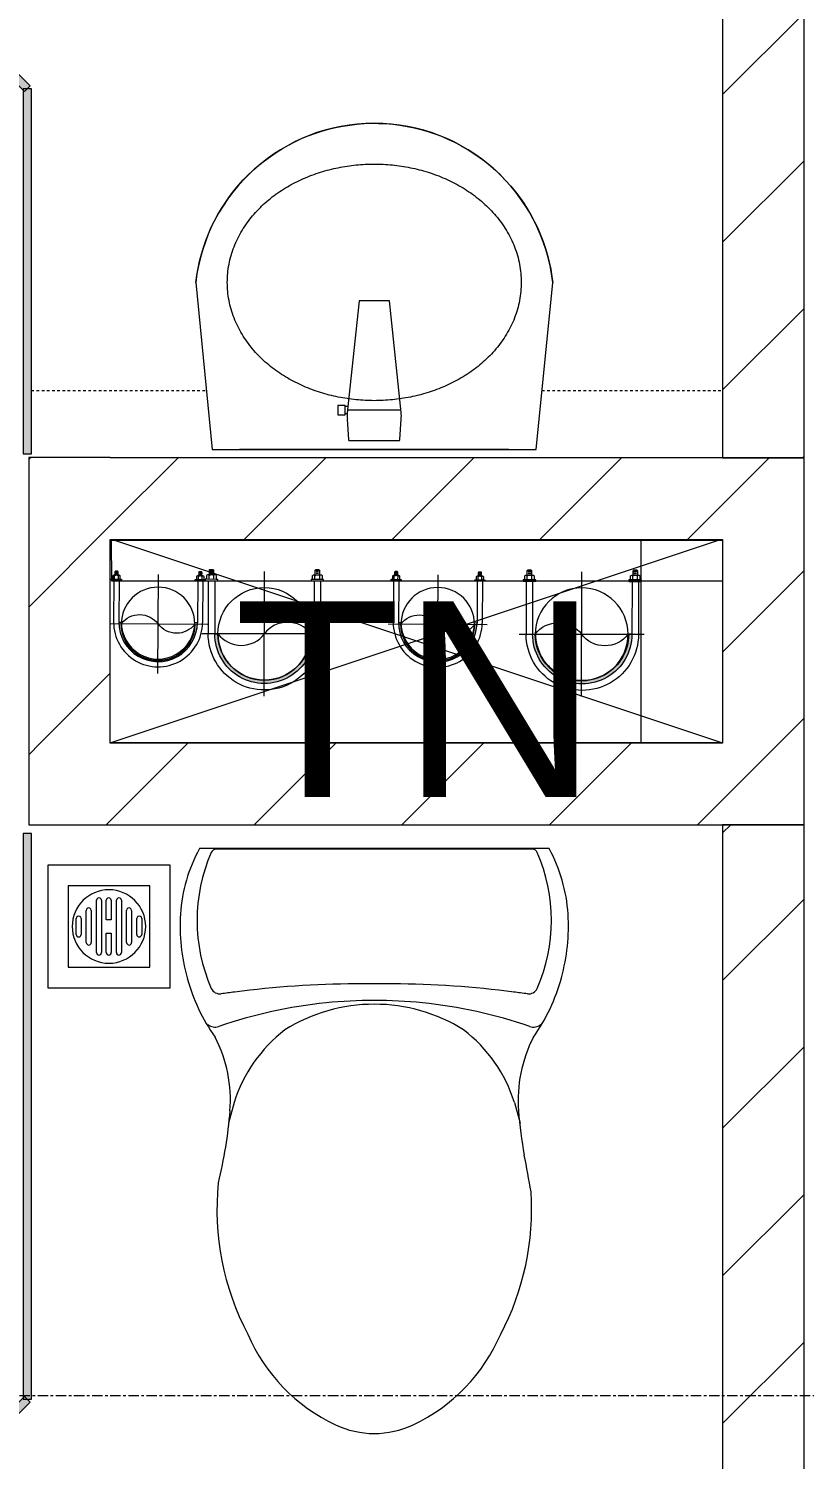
# Model space of a CAD drawing. Header units: millimetres. Extents: x 1591 to 240306, y -15958 to 82755.
# Drawn here: x 84304 to 85254, y 36959 to 38713 of the extents above; entities that cross this region are included whole.
import ezdxf

# ---------------------------------------------------------------- set-up
doc = ezdxf.new("R2010")
doc.units = ezdxf.units.MM
for name, pattern in [('Dash 1_8_', [6.35, 3.175, -3.175]), ('Grid Line', [22.225, 12.7, -3.175, 3.175, -3.175]), ('IMPORT-CENTER _2_', [40.64, 25.4, -5.08, 5.08, -5.08])]:
    doc.linetypes.add(name, pattern=pattern)
for name, color, linetype, lineweight in [('0-1', 7, 'Continuous', 5), ('0-2', 250, 'Continuous', 9), ('A-AREA', 32, 'Dash 1_8_', 9), ('A-FLOR-1', 250, 'Continuous', 9), ('A-GLAZ-CURT', 52, 'Continuous', 9), ('A-GLAZ-CURT-1', 254, 'Continuous', 9), ('A-GLAZ-CURT-2', 9, 'Continuous', 9), ('A-WALL-1', 253, 'Continuous', 18), ('A-WALL-3', 113, 'Continuous', 18), ('A-WALL-PATT-1', 10, 'Continuous', 9), ('A-WALL-PATT-2', 111, 'Continuous', 9), ('G-ANNO-TEXT-1', 7, 'Continuous', 9), ('G-IMPT-2', 8, 'IMPORT-CENTER _2_', 9), ('G-IMPT-3', 8, 'Continuous', 9), ('M-EQPM', 50, 'Continuous', 9), ('M-EQPM-1', 254, 'Continuous', 9), ('P-SANR-FIXT-1', 254, 'Continuous', 9), ('S-GRID-1', 1, 'Grid Line', 9)]:
    doc.layers.add(name, color=color, linetype=linetype, lineweight=lineweight)
doc.styles.add('Arial_8', font='arial_0.ttf', dxfattribs={"height": 240})
pattern_1 = [(45, (0, 0), (-90.50967, 90.50967), [])]
pattern_2 = [(45, (11001.35, 0), (-90.50967, 90.50967), [])]

# ---------------------------------------------------------------- blocks, each defined once
blk = doc.blocks.new('NCV_TKTC_KET CAU_rvt-1-TKCS_MB TẦNG 3-4')
at = {"layer": 'A-FLOR-1'}
for p, q in [((74052.6, 38086.9), (74052.6, 37837.4)), ((74052.6, 37837.4), (73402.6, 37837.4))]:
    blk.add_line(p, q, dxfattribs=at)
blk = doc.blocks.new('TOILET - TOILET-348229-TKCS_MB TẦNG 3-4')
at = {"layer": 'P-SANR-FIXT-1'}
for p, q in [((214.2, -19.1), (-214.2, -19.1)), ((194, -19.9), (-194, -19.9)), ((-171.7, -330.3), (-178.6, -355.5)), ((171.7, -330.3), (178.6, -355.5))]:
    blk.add_line(p, q, dxfattribs=at)
for centre, radius, start, end in [((-46.1, -111.1), 191.6, 151.2809, 176.4513), ((-9.8, -107.2), 207.3, 156.2862, 203.7138), ((-193.7, -26.4), 6.48, 92.3168, 156.2862), ((193.7, -26.4), 6.48, 23.7138, 87.6832), ((9.8, -107.2), 207.3, 336.2862, 23.7138), ((46.1, -111.1), 191.6, 3.5487, 28.7191), ((1.9, -114.1), 239.7, 176.4513, 195.2961), ((-1.9, -114.1), 239.7, 344.7039, 3.5487), ((-4, -115.7), 233.6, 195.2961, 215.2147), ((-189.1, -185.5), 11.7, 205.4105, 277.5788), ((-14.3, -1400.4), 1215.6, 90.3974, 97.407), ((0, -3462.8), 3278, 89.6026, 90.3974), ((14.3, -1400.4), 1215.6, 82.593, 89.6026), ((189.1, -185.5), 11.7, 262.4212, 334.5895), ((4, -115.7), 233.6, 324.7853, 344.7039), ((0.6, -792.1), 586.9, 95.8322, 108.9927), ((178.9, -2951.3), 2778.4, 97.2351, 97.5788), ((0, -416), 206.1, 90, 122.0732), ((0, -786.7), 581.5, 84.1678, 95.8322), ((0, -416), 206.1, 57.9268, 90), ((-0.6, -792.1), 586.9, 71.0073, 84.1678), ((-178.9, -2951.3), 2778.4, 82.4212, 82.7649), ((-195, -224.1), 13.8, 230.6724, 288.9927), ((-0.4, -384), 179.5, 127.4036, 162.5964), ((0.4, -384), 179.5, 17.4036, 52.5964), ((195, -224.1), 13.8, 251.0073, 309.3276), ((-343.5, -327.4), 167.3, 355.4559, 27.38), ((343.5, -327.4), 167.3, 152.62, 184.5441), ((-719.2, -297.5), 544.3, 346.0536, 355.4559), ((719.2, -297.5), 544.3, 184.5441, 190.2879), ((-1948.3, -805.1), 2171.2, 9.681, 10.8949), ((137.1, -461.2), 329.8, 174.3487, 207.6878), ((-137.1, -461.2), 329.8, 332.3122, 3.6835), ((45.1, -528.6), 217.6, 203.2216, 244.7718), ((-45.1, -528.6), 217.6, 295.2282, 336.7784), ((0, -624.4), 111.7, 244.7718, 295.2282)]:
    blk.add_arc(centre, radius, start, end, dxfattribs=at)
blk = doc.blocks.new('bonruatreo - Chậu rửa-V107-TKCS_MB TẦNG 3-4')
at = {"layer": 'P-SANR-FIXT-1'}
for p, q in [((-218.6, 205), (-198.4, 0)), ((198.4, 0), (218.6, 205)), ((-18.5, 182.5), (-32.2, 52.9)), ((18.5, 182.5), (-18.5, 182.5)), ((33, 45.4), (18.5, 182.5)), ((-35.6, 54.2), (-44.7, 54.2)), ((-44.7, 54.2), (-44.7, 42.8)), ((-35.6, 52.9), (-35.6, 54.2)), ((-32.2, 52.9), (-35.6, 52.9)), ((-35.6, 44.2), (-35.6, 52.9)), ((-32.2, 52.9), (-33.1, 44.2)), ((-44.7, 42.8), (-35.6, 42.8)), ((-35.6, 42.8), (-35.6, 44.2)), ((-35.6, 44.2), (-33.1, 44.2)), ((-33, 37.3), (-31.4, 12.2)), ((32.7, 48.5), (-32.7, 48.5)), ((31.4, 12.2), (33, 37.3)), ((-198.4, 0), (198.4, 0)), ((165, 0), (-165, 0)), ((-30.2, 11), (30.2, 11))]:
    blk.add_line(p, q, dxfattribs=at)
at = {"layer": 'P-SANR-FIXT-1', "flags": 128}
blk.add_lwpolyline([(-218.6, 205), (-217.4, 213.7), (-215.9, 222.4), (-214, 231), (-211.8, 239.5), (-209.3, 247.9), (-206.4, 256.2), (-203.2, 264.4), (-199.6, 272.5), (-195.8, 280.4), (-191.6, 288.1), (-187.1, 295.7), (-182.3, 303.1), (-177.3, 310.3), (-171.9, 317.3), (-166.3, 324.1), (-160.4, 330.6), (-154.2, 336.9), (-147.8, 342.9), (-141.2, 348.7), (-134.3, 354.2), (-127.3, 359.4), (-120, 364.4), (-112.5, 369), (-104.9, 373.4), (-97.1, 377.4), (-89.1, 381.2), (-81, 384.6), (-72.7, 387.6), (-64.4, 390.4), (-55.9, 392.8), (-47.3, 394.8), (-38.7, 396.6), (-30, 397.9), (-21.3, 399), (-12.5, 399.6), (-3.7, 400), (5.1, 399.9), (13.9, 399.6), (22.6, 398.8), (31.4, 397.8), (40.1, 396.3), (48.7, 394.5), (57.2, 392.4), (65.7, 390), (74, 387.2), (82.2, 384.1), (90.3, 380.6), (98.3, 376.8), (106.1, 372.7), (113.7, 368.3), (121.1, 363.6), (128.4, 358.7), (135.4, 353.4), (142.2, 347.8), (148.8, 342), (155.2, 335.9), (161.3, 329.6), (167.2, 323), (172.8, 316.2), (178.1, 309.2), (183.1, 302), (187.8, 294.6), (192.2, 287), (196.4, 279.2), (200.2, 271.3), (203.7, 263.2), (206.8, 255), (209.7, 246.6), (212.2, 238.2), (214.3, 229.7), (216.1, 221.1), (217.6, 212.4), (218.6, 205)], dxfattribs=at)
at = {"layer": 'P-SANR-FIXT-1'}
for centre, radius, start, end in [((0, 180), 220, 6.525, 173.475), ((5.5, 41.4), 38.7, 175.8543, 186.034), ((-5.5, 41.4), 38.7, 353.966, 6.034), ((-30.1, 12.3), 1.3, 183.5997, 268.7722), ((30.1, 12.3), 1.3, 271.2278, 356.4003)]:
    blk.add_arc(centre, radius, start, end, dxfattribs=at)
for points in [[(-180, 205), (-180, 212.4), (-178.6, 227.3), (-172.4, 248.8), (-162.5, 268.9), (-149.4, 287), (-133.8, 303), (-116.1, 316.6), (-96.9, 327.9), (-76.5, 336.8), (-55.2, 343.5), (-33.3, 347.9), (-11.2, 350.1), (11.1, 350.1), (33.3, 347.9), (55.2, 343.5), (76.5, 336.8), (96.9, 327.9), (116.1, 316.6), (133.8, 302.9), (149.5, 287), (162.5, 268.8), (172.4, 248.8), (178.6, 227.3), (180, 212.4), (180, 205)], [(180, 205), (180, 197.6), (178.6, 182.7), (172.4, 161.2), (162.5, 141.2), (149.5, 123), (133.8, 107.1), (116.1, 93.4), (96.9, 82.1), (76.5, 73.2), (55.2, 66.5), (33.3, 62.1), (11.1, 59.9), (-11.2, 59.9), (-33.3, 62.1), (-55.2, 66.5), (-76.5, 73.2), (-96.9, 82.1), (-116.1, 93.4), (-133.8, 107), (-149.4, 123), (-162.5, 141.1), (-172.4, 161.2), (-178.6, 182.7), (-180, 197.6), (-180, 205)]]:
    blk.add_open_spline(points, degree=3, dxfattribs=at)
blk = doc.blocks.new('THU NUOC - THU NUOC-461820-TKCS_MB TẦNG 3-4')
at = {"layer": 'M-EQPM-1'}
for p, q in [((-66.3, 70.6), (-66.3, -79.4)), ((83.7, 70.6), (-66.3, 70.6)), ((83.7, -79.4), (83.7, 70.6)), ((58.7, 45.6), (-41.3, 45.6)), ((-41.3, 45.6), (-41.3, -54.4)), ((-1.1, 35.6), (18.5, 35.6)), ((58.7, -54.4), (58.7, 45.6)), ((-11, 23.3), (28.5, 23.3)), ((18.5, 29.6), (-1.1, 29.6)), ((-23.3, 10.8), (40.9, 10.8)), ((40.9, 4.8), (-23.3, 4.8)), ((28.5, 17.3), (-11, 17.3)), ((-23.3, -1.2), (0.7, -1.2)), ((0.7, -7.2), (-23.3, -7.2)), ((-23.3, -13.6), (40.9, -13.6)), ((0.7, -1.2), (0.7, -7.2)), ((16.7, -1.2), (40.9, -1.2)), ((16.7, -7.2), (16.7, -1.2)), ((40.9, -7.2), (16.7, -7.2)), ((40.9, -19.6), (-23.3, -19.6)), ((-11, -26.1), (28.5, -26.1)), ((28.5, -32.1), (-11, -32.1)), ((-1.1, -38.5), (18.5, -38.5)), ((18.5, -44.5), (-1.1, -44.5)), ((-41.3, -54.4), (58.7, -54.4)), ((-66.3, -79.4), (83.7, -79.4))]:
    blk.add_line(p, q, dxfattribs=at)
for centre, radius, start, end in [((8.7, -4.4), 45, 0, 180), ((8.7, -4.4), 45, 0, 180), ((-1.1, 32.6), 3, 90, 270), ((18.5, 32.6), 3, 270, 90), ((-11, 20.3), 3, 90, 270), ((28.5, 20.3), 3, 270, 90), ((-23.3, 7.8), 3, 90, 270), ((40.9, 7.8), 3, 270, 90), ((8.7, -4.4), 45, 180, 360), ((8.7, -4.4), 45, 180, 360), ((-23.3, -4.2), 3, 90, 270), ((-23.3, -16.6), 3, 90, 270), ((40.9, -4.2), 3, 270, 90), ((40.9, -16.6), 3, 270, 90), ((-11, -29.1), 3, 90, 270), ((28.5, -29.1), 3, 270, 90), ((-1.1, -41.5), 3, 90, 270), ((18.5, -41.5), 3, 270, 90)]:
    blk.add_arc(centre, radius, start, end, dxfattribs=at)
blk = doc.blocks.new('System Panel - Glazed-579379-TKCS_MB TẦNG 3-4')
at = {"layer": 'A-GLAZ-CURT'}
blk.add_hatch(color=256, dxfattribs=at).paths.add_polyline_path([(350.6, 5), (-350.6, 5), (-350.6, -5), (350.6, -5)])
at = {"layer": 'A-GLAZ-CURT-2'}
for p, q in [((350.6, 5), (-350.6, 5)), ((-350.6, 5), (-350.6, -5)), ((350.6, -5), (350.6, 5)), ((-350.6, -5), (350.6, -5))]:
    blk.add_line(p, q, dxfattribs=at)
blk = doc.blocks.new('System Panel - Glazed-703244-TKCS_MB TẦNG 3-4')
at = {"layer": 'A-GLAZ-CURT'}
blk.add_hatch(color=256, dxfattribs=at).paths.add_polyline_path([(-346.9, -5), (346.9, -5), (346.9, 5), (-346.9, 5)])
at = {"layer": 'A-GLAZ-CURT-2'}
for p, q in [((346.9, 5), (-346.9, 5)), ((-346.9, 5), (-346.9, -5)), ((346.9, -5), (346.9, 5)), ((-346.9, -5), (346.9, -5))]:
    blk.add_line(p, q, dxfattribs=at)
blk = doc.blocks.new('System Panel - Glazed-579637-TKCS_MB TẦNG 3-4')
at = {"layer": 'A-GLAZ-CURT'}
blk.add_hatch(color=256, dxfattribs=at).paths.add_polyline_path([(-352.2, 5), (-352.2, -5), (352.2, -5), (352.2, 5), (-304.7, 5)])
at = {"layer": 'A-GLAZ-CURT-2'}
for p, q in [((352.2, 5), (-352.2, 5)), ((-352.2, 5), (-352.2, -5)), ((352.2, -5), (352.2, 5)), ((-352.2, -5), (352.2, -5))]:
    blk.add_line(p, q, dxfattribs=at)
blk = doc.blocks.new('System Panel - Glazed-1013752-TKCS_MB TẦNG 3-4')
at = {"layer": 'A-GLAZ-CURT'}
blk.add_hatch(color=256, dxfattribs=at).paths.add_polyline_path([(223.7, 5), (-223.7, 5), (-223.7, -5), (223.7, -5)])
at = {"layer": 'A-GLAZ-CURT-2'}
for p, q in [((223.7, 5), (-223.7, 5)), ((-223.7, 5), (-223.7, -5)), ((223.7, -5), (223.7, 5)), ((-223.7, -5), (223.7, -5))]:
    blk.add_line(p, q, dxfattribs=at)
blk = doc.blocks.new('NCV_TKTC_TANG 3 - 4_rvt-2-TKCS_MB TẦNG 3-4')
at = {"layer": 'A-WALL-PATT-1'}
h = blk.add_hatch(dxfattribs=at)
h.set_pattern_fill('FP_1', color=256, style=0, pattern_type=2)
h.set_pattern_definition(pattern_1)
h.paths.add_polyline_path([(74250, 38186.9), (74252.6, 38186.9), (74252.6, 40136.9), (74152.6, 40136.9), (74152.6, 38186.9)])
h = blk.add_hatch(dxfattribs=at)
h.set_pattern_fill('FP_1', color=256, style=0, pattern_type=2)
h.set_pattern_definition(pattern_1)
h.paths.add_polyline_path([(74152.6, 35737.4), (74252.6, 35737.4), (74252.6, 35836.9), (74152.6, 35836.9)])
h.paths.add_polyline_path([(74252.6, 36636.9), (74252.6, 37736.9), (74152.6, 37736.9), (74152.6, 36636.9)])
at = {"layer": 'A-WALL-1'}
for p, q in [((74152.6, 40136.9), (74152.6, 38186.9)), ((74252.6, 38186.9), (74252.6, 40136.9)), ((74152.6, 38186.9), (74252.6, 38186.9)), ((74252.6, 37736.9), (74152.6, 37736.9)), ((74152.6, 37736.9), (74152.6, 36636.9)), ((74252.6, 36636.9), (74252.6, 37736.9))]:
    blk.add_line(p, q, dxfattribs=at)
at = {"layer": 'A-GLAZ-CURT-1'}
for name, p, rotation in [('System Panel - Glazed-579637-TKCS_MB TẦNG 3-4', (73051.9, 38888.3), 314.9999999999998), ('System Panel - Glazed-1013752-TKCS_MB TẦNG 3-4', (73300.9, 38415.6), 270), ('System Panel - Glazed-703244-TKCS_MB TẦNG 3-4', (73300.9, 37379.6), 89.99999999999928), ('System Panel - Glazed-579379-TKCS_MB TẦNG 3-4', (73053, 36784.8), 45)]:
    blk.add_blockref(name, p, dxfattribs=dict(at, rotation=rotation))
at = {"layer": 'M-EQPM-1', "rotation": 89.99999999999955}
blk.add_blockref('THU NUOC - THU NUOC-461820-TKCS_MB TẦNG 3-4', (73396.5, 37603.6), dxfattribs=at)
at = {"layer": 'P-SANR-FIXT-1'}
for name, p in [('bonruatreo - Chậu rửa-V107-TKCS_MB TẦNG 3-4', (73725.9, 38196.9)), ('TOILET - TOILET-348229-TKCS_MB TẦNG 3-4', (73725.9, 37726.9))]:
    blk.add_blockref(name, p, dxfattribs=at)
blk = doc.blocks.new('TKTC_XREF_251221_MB TANG 2-7 - TKTC_XREF_260130_MB TANG 2-5_dwg_$cc-V60-TKCS_MB TẦNG 3-4')
at = {"layer": 'G-IMPT-2'}
for p, q in [((0, -0.673), (0, 0.673)), ((-0.673, 0), (0.673, 0))]:
    blk.add_line(p, q, dxfattribs=at)
at = {"layer": 'M-EQPM'}
blk.add_circle((0, 0), 0.5, dxfattribs=at)
for centre, radius, start, end in [((0, 0), 0.5, 90, 270), ((0.188, 0.25), 0.313, 126.8699, 233.1301), ((-0.188, -0.25), 0.313, 306.8699, 53.1301)]:
    blk.add_arc(centre, radius, start, end, dxfattribs=at)
blk = doc.blocks.new('TKTC_XREF_251221_MB TANG 2-7 - TKTC_XREF_260130_MB TANG 2-5_dwg_CUM U_DN100-4746799-TKCS_MB TẦNG 3-4')
at = {"layer": 'G-IMPT-3'}
blk.add_hatch(color=256, dxfattribs=at).paths.add_polyline_path([(0, 61), (15.8, 58.9), (30.5, 52.8), (43.1, 43.1), (52.8, 30.5), (58.9, 15.8), (61, 0), (58.9, -15.8), (52.8, -30.5), (43.1, -43.1), (30.5, -52.8), (15.8, -58.9), (0, -61), (0, -57), (14.8, -55.1), (28.5, -49.4), (40.3, -40.3), (49.4, -28.5), (55.1, -14.8), (57, 0), (55.1, 14.8), (49.4, 28.5), (40.3, 40.3), (28.5, 49.4), (14.8, 55.1), (0, 57)])
for p, q in [((-79.1, 66.6), (-79.1, 63.4)), ((-76.6, 66.6), (-76.6, 63.4)), ((-74.6, 66.6), (-74.6, 63.4)), ((-72.7, 69.3), (-72.7, 60.7)), ((-66.9, 67.9), (-71.7, 67.9)), ((-66.9, 62.1), (-71.7, 62.1)), ((-65, 69), (0, 69)), ((-79.1, -63.4), (-79.1, -66.6)), ((-76.6, -63.4), (-76.6, -66.6)), ((-74.6, -63.4), (-74.6, -66.6)), ((-72.7, -60.7), (-72.7, -69.3)), ((-66.9, -62.1), (-71.7, -62.1)), ((-66.9, -67.9), (-71.7, -67.9)), ((-65, -69), (0, -69))]:
    blk.add_line(p, q, dxfattribs=at)
at = {"layer": 'G-IMPT-3', "flags": 128}
for points in [[(-71.7, 59.2), (-66.9, 59.2), (-66.9, 70.8), (-71.7, 70.8)], [(-66.9, 70.8), (-66.9, 72.7), (-65, 72.7), (-65, 57.3), (-66.9, 57.3), (-66.9, 59.2)], [(-72.7, 67.6), (-78.1, 67.6), (-78.1, 62.4), (-72.7, 62.4)], [(-65, 61), (0, 61), (0, 57)], [(-72.7, -62.4), (-78.1, -62.4), (-78.1, -67.6), (-72.7, -67.6)], [(-71.7, -70.8), (-66.9, -70.8), (-66.9, -59.2), (-71.7, -59.2)], [(-66.9, -59.2), (-66.9, -57.3), (-65, -57.3), (-65, -72.7), (-66.9, -72.7), (-66.9, -70.8)], [(-65, -61), (0, -61), (0, -57)]]:
    blk.add_lwpolyline(points, dxfattribs=at)
at = {"layer": 'G-IMPT-3'}
for centre, radius, start, end in [((-71.1, 69.3), 1.56, 112.6199, 247.3801), ((-78.1, 66.6), 0.96, 90, 180), ((-78.1, 63.4), 0.96, 180, 270), ((-67.9, 65), 4.8, 143.1301, 216.8699), ((-71.1, 60.7), 1.56, 112.6199, 247.3801), ((0, 0), 69, 270, 90), ((0, 0), 61, 270, 90), ((0, 0), 57, 270, 90), ((-78.1, -63.4), 0.96, 90, 180), ((-78.1, -66.6), 0.96, 180, 270), ((-71.1, -60.7), 1.56, 112.6199, 247.3801), ((-67.9, -65), 4.8, 143.1301, 216.8699), ((-71.1, -69.3), 1.56, 112.6199, 247.3801)]:
    blk.add_arc(centre, radius, start, end, dxfattribs=at)
blk = doc.blocks.new('TKTC_XREF_251221_MB TANG 2-7 - TKTC_XREF_260130_MB TANG 2-5_dwg_$cc-4746800-TKCS_MB TẦNG 3-4')
at = {"layer": 'G-IMPT-2'}
for p, q in [((0, -0.673), (0, 0.673)), ((-0.673, 0), (0.673, 0))]:
    blk.add_line(p, q, dxfattribs=at)
at = {"layer": 'M-EQPM'}
blk.add_circle((0, 0), 0.5, dxfattribs=at)
for centre, radius, start, end in [((0, 0), 0.5, 90, 270), ((0.188, 0.25), 0.313, 126.8699, 233.1301), ((-0.188, -0.25), 0.313, 306.8699, 53.1301)]:
    blk.add_arc(centre, radius, start, end, dxfattribs=at)
blk = doc.blocks.new('TKTC_XREF_251221_MB TANG 2-7 - TKTC_XREF_260130_MB TANG 2-5_dwg_CUM U_DN100-4746796-TKCS_MB TẦNG 3-4')
at = {"layer": 'G-IMPT-3'}
blk.add_hatch(color=256, dxfattribs=at).paths.add_polyline_path([(0, 61), (0, 57), (14.8, 55.1), (28.5, 49.4), (40.3, 40.3), (49.4, 28.5), (55.1, 14.8), (57, 0), (55.1, -14.8), (49.4, -28.5), (40.3, -40.3), (28.5, -49.4), (14.8, -55.1), (0, -57), (0, -61), (15.8, -58.9), (30.5, -52.8), (43.1, -43.1), (52.8, -30.5), (58.9, -15.8), (61, 0), (58.9, 15.8), (52.8, 30.5), (43.1, 43.1), (30.5, 52.8), (15.8, 58.9)])
for p, q in [((-72.7, 69.3), (-72.7, 60.7)), ((-66.9, 67.9), (-71.7, 67.9)), ((-65, 69), (0, 69)), ((-79.1, 66.6), (-79.1, 63.4)), ((-76.6, 66.6), (-76.6, 63.4)), ((-74.6, 66.6), (-74.6, 63.4)), ((-66.9, 62.1), (-71.7, 62.1)), ((-79.1, -63.4), (-79.1, -66.6)), ((-76.6, -63.4), (-76.6, -66.6)), ((-74.6, -63.4), (-74.6, -66.6)), ((-72.7, -60.7), (-72.7, -69.3)), ((-66.9, -62.1), (-71.7, -62.1)), ((-66.9, -67.9), (-71.7, -67.9)), ((-65, -69), (0, -69))]:
    blk.add_line(p, q, dxfattribs=at)
at = {"layer": 'G-IMPT-3', "flags": 128}
for points in [[(-72.7, 67.6), (-78.1, 67.6), (-78.1, 62.4), (-72.7, 62.4)], [(-71.7, 59.2), (-66.9, 59.2), (-66.9, 70.8), (-71.7, 70.8)], [(-66.9, 70.8), (-66.9, 72.7), (-65, 72.7), (-65, 57.3), (-66.9, 57.3), (-66.9, 59.2)], [(-65, 61), (0, 61), (0, 57)], [(-72.7, -62.4), (-78.1, -62.4), (-78.1, -67.6), (-72.7, -67.6)], [(-71.7, -70.8), (-66.9, -70.8), (-66.9, -59.2), (-71.7, -59.2)], [(-66.9, -59.2), (-66.9, -57.3), (-65, -57.3), (-65, -72.7), (-66.9, -72.7), (-66.9, -70.8)], [(-65, -61), (0, -61), (0, -57)]]:
    blk.add_lwpolyline(points, dxfattribs=at)
at = {"layer": 'G-IMPT-3'}
for centre, radius, start, end in [((-78.1, 66.6), 0.96, 90, 180), ((-71.1, 69.3), 1.56, 112.6199, 247.3801), ((-67.9, 65), 4.8, 143.1301, 216.8699), ((0, 0), 69, 270, 90), ((-78.1, 63.4), 0.96, 180, 270), ((-71.1, 60.7), 1.56, 112.6199, 247.3801), ((0, 0), 61, 270, 90), ((0, 0), 57, 270, 90), ((-78.1, -63.4), 0.96, 90, 180), ((-78.1, -66.6), 0.96, 180, 270), ((-71.1, -60.7), 1.56, 112.6199, 247.3801), ((-67.9, -65), 4.8, 143.1301, 216.8699), ((-71.1, -69.3), 1.56, 112.6199, 247.3801)]:
    blk.add_arc(centre, radius, start, end, dxfattribs=at)
blk = doc.blocks.new('TKTC_XREF_251221_MB TANG 2-7 - TKTC_XREF_260130_MB TANG 2-5_dwg_$cc-4746798-TKCS_MB TẦNG 3-4')
at = {"layer": 'G-IMPT-2'}
for p, q in [((0, -0.673), (0, 0.673)), ((-0.673, 0), (0.673, 0))]:
    blk.add_line(p, q, dxfattribs=at)
at = {"layer": 'M-EQPM'}
blk.add_circle((0, 0), 0.5, dxfattribs=at)
for centre, radius, start, end in [((0, 0), 0.5, 90, 270), ((0.188, 0.25), 0.313, 126.8699, 233.1301), ((-0.188, -0.25), 0.313, 306.8699, 53.1301)]:
    blk.add_arc(centre, radius, start, end, dxfattribs=at)
blk = doc.blocks.new('TKTC_XREF_251221_MB TANG 2-7 - TKTC_XREF_260130_MB TANG 2-5_dwg_$cc-V61-TKCS_MB TẦNG 3-4')
at = {"layer": 'G-IMPT-2'}
for p, q in [((0, -0.65), (0, 0.673)), ((-0.673, 0), (0.673, 0))]:
    blk.add_line(p, q, dxfattribs=at)
at = {"layer": 'M-EQPM'}
blk.add_circle((0, 0), 0.5, dxfattribs=at)
for centre, radius, start, end in [((0, 0), 0.5, 90, 270), ((0.188, 0.25), 0.313, 126.8699, 233.1301), ((-0.188, -0.25), 0.313, 306.8699, 53.1301)]:
    blk.add_arc(centre, radius, start, end, dxfattribs=at)
blk = doc.blocks.new('TKTC_XREF_251221_MB TANG 2-7 - TKTC_XREF_251221_MB TANG 2-7-2039446-TKCS_MB TẦNG 3-4')
at = {"layer": 'M-EQPM'}
for p, q in [((40500.1, 20848.4), (39751.3, 20848.4)), ((39751.3, 20848.4), (39751.6, 20799.2)), ((39751.6, 20799.2), (40500.1, 20799.2))]:
    blk.add_line(p, q, dxfattribs=at)
at = {"extrusion": (0, 0, -1)}
for name, p, xscale, yscale, zscale, rotation in [('TKTC_XREF_251221_MB TANG 2-7 - TKTC_XREF_260130_MB TANG 2-5_dwg_$cc-V61-TKCS_MB TẦNG 3-4', (-39808.6, 20746.3), 90.00000000005133, 90.00000000005133, -90.00000000005133, 90.41977899777612), ('TKTC_XREF_251221_MB TANG 2-7 - TKTC_XREF_260130_MB TANG 2-5_dwg_CUM U_DN100-4746799-TKCS_MB TẦNG 3-4', (-39938.8, 20734.2), 0.9974999999999966, 0.9974999999999966, -0.9974999999999966, 270.0467435564909), ('TKTC_XREF_251221_MB TANG 2-7 - TKTC_XREF_260130_MB TANG 2-5_dwg_$cc-4746800-TKCS_MB TẦNG 3-4', (-40151.1, 20745.9), 90.00000000005133, 90.00000000005133, -90.00000000005133, 90.41977899777612), ('TKTC_XREF_251221_MB TANG 2-7 - TKTC_XREF_260130_MB TANG 2-5_dwg_$cc-V60-TKCS_MB TẦNG 3-4', (-40327.4, 20733.7), 113.7150000000092, 113.7150000000092, -113.7150000000092, 90.04476088158533), ('TKTC_XREF_251221_MB TANG 2-7 - TKTC_XREF_260130_MB TANG 2-5_dwg_CUM U_DN100-4746799-TKCS_MB TẦNG 3-4', (-40328.2, 20733.7), 0.9975000000000005, 0.9975000000000005, -0.9975000000000006, 270.0467435561337)]:
    blk.add_blockref(name, p, dxfattribs=dict(at, xscale=xscale, yscale=yscale, zscale=zscale, rotation=rotation))
for name, p, xscale, yscale, zscale, rotation in [('TKTC_XREF_251221_MB TANG 2-7 - TKTC_XREF_260130_MB TANG 2-5_dwg_CUM U_DN100-4746796-TKCS_MB TẦNG 3-4', (39808.6, 20748.2), 0.7894736842105257, 0.7894736842105257, 0.7894736842105257, 269.580221000629), ('TKTC_XREF_251221_MB TANG 2-7 - TKTC_XREF_260130_MB TANG 2-5_dwg_$cc-4746798-TKCS_MB TẦNG 3-4', (39938.8, 20734.2), 113.7150000000092, 113.7150000000092, 113.7150000000092, 89.95325644590794), ('TKTC_XREF_251221_MB TANG 2-7 - TKTC_XREF_260130_MB TANG 2-5_dwg_CUM U_DN100-4746796-TKCS_MB TẦNG 3-4', (40151.1, 20747.8), 0.7894736842105257, 0.7894736842105257, 0.7894736842105257, 269.580221000629)]:
    blk.add_blockref(name, p, dxfattribs=dict(xscale=xscale, yscale=yscale, zscale=zscale, rotation=rotation))

msp = doc.modelspace()

# ---------------------------------------------------------------- hatches: boundary and pattern name
at = {"layer": 'A-WALL-PATT-2'}
h = msp.add_hatch(dxfattribs=at)
h.set_pattern_fill('FP_1', color=256, style=0, pattern_type=2)
h.set_pattern_definition(pattern_2)
h.paths.add_polyline_path([(84404, 37836.9), (84404, 38187.4), (84304, 38187.4), (84304, 37836.9)])
h = msp.add_hatch(dxfattribs=at)
h.set_pattern_fill('FP_1', color=256, style=0, pattern_type=2)
h.set_pattern_definition(pattern_2)
h.paths.add_polyline_path([(84848.3, 38086.9), (85254, 38086.9), (85254, 38186.9), (84404, 38186.9), (84404, 38086.9), (84445.3, 38086.9)])
h = msp.add_hatch(dxfattribs=at)
h.set_pattern_fill('FP_1', color=256, style=0, pattern_type=2)
h.set_pattern_definition(pattern_2)
h.paths.add_polyline_path([(85154, 37836.9), (85254, 37836.9), (85254, 38086.9), (85154, 38086.9), (85154, 37902.9)])
h = msp.add_hatch(dxfattribs=at)
h.set_pattern_fill('FP_1', color=256, style=0, pattern_type=2)
h.set_pattern_definition(pattern_2)
h.paths.add_polyline_path([(84445.3, 37736.9), (85254, 37736.9), (85254, 37836.9), (84304, 37836.9), (84304, 37736.9)])

# ---------------------------------------------------------------- linework, layer by layer
at = {"layer": '0-2'}
for p, q in [((84404, 37837.4), (85151.4, 38086.9)), ((84406.5, 38086.9), (85154, 37837.4)), ((85154, 37837.4), (84404, 37837.4))]:
    msp.add_line(p, q, dxfattribs=at)
at = {"layer": 'A-AREA'}
for p, q in [((84307.3, 38269.3), (84521.8, 38269.3)), ((84932.8, 38269.3), (85153.9, 38269.3))]:
    msp.add_line(p, q, dxfattribs=at)
at = {"layer": 'A-WALL-3'}
for p, q in [((84404, 38187.4), (84304, 38187.4)), ((84304, 38187.4), (84304, 37736.9)), ((84404, 38186.9), (84404, 38187.4)), ((85254, 38186.9), (84404, 38186.9)), ((85254, 37736.9), (85254, 38186.9)), ((84404, 37836.9), (84404, 38086.9)), ((84404, 38086.9), (85154, 38086.9)), ((85154, 38086.9), (85154, 37836.9)), ((85154, 37836.9), (84404, 37836.9)), ((84304, 37736.9), (85254, 37736.9))]:
    msp.add_line(p, q, dxfattribs=at)
at = {"layer": 'S-GRID-1'}
msp.add_line((139245.7, 37036.9), (45492.6, 37036.9), dxfattribs=at)

# ---------------------------------------------------------------- block references
at = {"layer": '0-1'}
for name in ['NCV_TKTC_KET CAU_rvt-1-TKCS_MB TẦNG 3-4', 'NCV_TKTC_TANG 3 - 4_rvt-2-TKCS_MB TẦNG 3-4']:
    msp.add_blockref(name, (11001.4, 0), dxfattribs=at)
at = {"layer": 'M-EQPM'}
msp.add_blockref('TKTC_XREF_251221_MB TANG 2-7 - TKTC_XREF_251221_MB TANG 2-7-2039446-TKCS_MB TẦNG 3-4', (44653.9, 17236.9), dxfattribs=at)

# ---------------------------------------------------------------- texts
at = {"layer": 'G-ANNO-TEXT-1', "insert": (84778.7, 37891.1), "char_height": 240, "width": 603.2, "attachment_point": 5, "line_spacing_factor": 0.936439, "style": 'Arial_8'}
msp.add_mtext('\\pt79.9992,160.0008,240,319.9992,400.0008,480,559.9992,640.0008,720,799.9992,880.0008,960,1039.9992,1120.0008,1200,1279.9992,1360.0008,1440,1519.9992,1600.0008,1680,1759.9992,1840.0008,1920,1999.9992,2080.0008,2160,2239.9992,2320.0008,2400,2479.9992,2560.0008;TN', dxfattribs=at)

doc.saveas('drawing.dxf')
